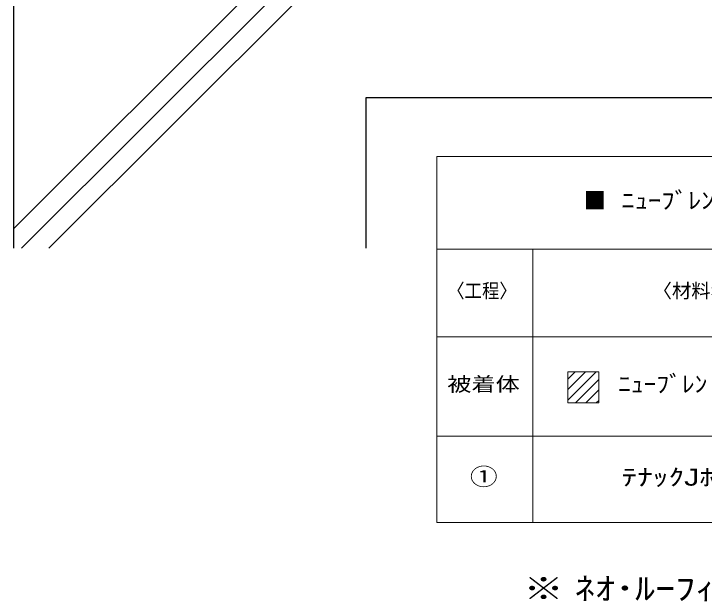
# Model space of a CAD drawing. Units: millimetres, scale not verified. Extents: x 87 to 298, y 113523 to 113753.
# Drawn here: x 90.7 to 180, y 113524.1 to 113600.2 of the extents above; entities that cross this region are included whole.
import ezdxf
from ezdxf.enums import TextEntityAlignment as Align

# ---------------------------------------------------------------- set-up
doc = ezdxf.new("R2010")
doc.units = ezdxf.units.MM
doc.header["$LTSCALE"] = 0.01
doc.layers.add('0-0_Eシート', color=254, linetype='Continuous', lineweight=18)
doc.layers.add('0-1_Z_O-文字', color=254, linetype='Continuous', lineweight=18)
doc.layers.add('0-2_実線', color=134, linetype='Continuous')
doc.styles.add('HGPｺﾞｼｯｸM', font='')
doc.styles.get('HGPｺﾞｼｯｸM').set_extended_font_data('HGPｺﾞｼｯｸM')

msp = doc.modelspace()

# ---------------------------------------------------------------- linework, layer by layer
at = {"layer": '0-0_Eシート', "color": 92}
msp.add_lwpolyline([(162.36309, 113553.86965), (166.36309, 113553.86965), (166.36309, 113549.86965), (162.36309, 113549.86965)], close=True, dxfattribs=at)
at = {"layer": '0-1_Z_O-文字', "color": 134}
for p, q in [((145.40254, 113581.73462), (219.03544, 113581.73462)), ((145.40254, 113581.73462), (145.40254, 113534.36534)), ((145.40254, 113569.73462), (219.03544, 113569.73462)), ((145.40254, 113558.41169), (219.03544, 113558.41169)), ((145.40254, 113545.54727), (219.03544, 113545.54727)), ((145.40254, 113534.36534), (219.03544, 113534.36534))]:
    msp.add_line(p, q, dxfattribs=at)
at = {"layer": '0-1_Z_O-文字', "color": 1}
msp.add_line((157.84374, 113569.73462), (157.84374, 113534.36534), dxfattribs=at)
at = {"layer": '0-1_Z_O-文字'}
for p, q in [((162.36309, 113552.92286), (163.30988, 113553.86965)), ((162.36309, 113551.57582), (164.65692, 113553.86965)), ((162.36309, 113550.22878), (166.00396, 113553.86965)), ((163.35099, 113549.86965), (166.36309, 113552.88174)), ((164.69803, 113549.86965), (166.36309, 113551.5347)), ((166.04507, 113549.86965), (166.36309, 113550.18766))]:
    msp.add_line(p, q, dxfattribs=at)
at = {"layer": '0-2_実線'}
for p, q in [((90.7038, 113569.89507), (90.7038, 113670.2971)), ((90.7038, 113572.43854), (147.61136, 113629.3461)), ((91.69586, 113569.89507), (151.14689, 113629.3461)), ((95.2314, 113569.89507), (154.68242, 113629.3461))]:
    msp.add_line(p, q, dxfattribs=at)
msp.add_lwpolyline([(232.33887, 113589.3461), (136.24609, 113589.3461), (136.24609, 113569.89507)], dxfattribs=at)

# ---------------------------------------------------------------- texts
at = {"layer": '0-1_Z_O-文字', "color": 3, "style": 'HGPｺﾞｼｯｸM', "width": 0.95}
msp.add_text('■', height=2.199, dxfattribs=at).set_placement((164.43219, 113574.30315), align=Align.BOTTOM_LEFT)
at = {"layer": '0-1_Z_O-文字', "color": 134, "style": 'HGPｺﾞｼｯｸM'}
for s, height, width, p in [(' ﾆｭｰﾌﾞﾚﾝ（接合部）', 2.199, 1.15, (168.33067, 113574.30315)), ('〈工程〉', 1.833, 0.9, (146.75639, 113562.90564)), ('被着体', 1.833, 1.25, (146.76908, 113550.81197)), ('\u3000ﾆｭｰﾌﾞﾚﾝ（接着）', 2.199, 1.1, (165.55801, 113550.54801)), ('①', 2.199, 1.2, (149.68913, 113538.55529)), ('ﾃﾅｯｸJﾎﾞﾝﾄﾞ', 2.199, 1.35, (169.29659, 113538.49438)), ('※ ﾈｵ･ﾙｰﾌｨﾝｸﾞEでも可', 2.933, 1.3, (156.62156, 113523.50478))]:
    msp.add_text(s, height=height, dxfattribs=dict(at, width=width)).set_placement(p, align=Align.BOTTOM_LEFT)
msp.add_text('〈材料名〉', height=1.833, dxfattribs=at).set_placement((173.32832, 113562.90564), align=Align.BOTTOM_LEFT)

doc.saveas('drawing.dxf')
